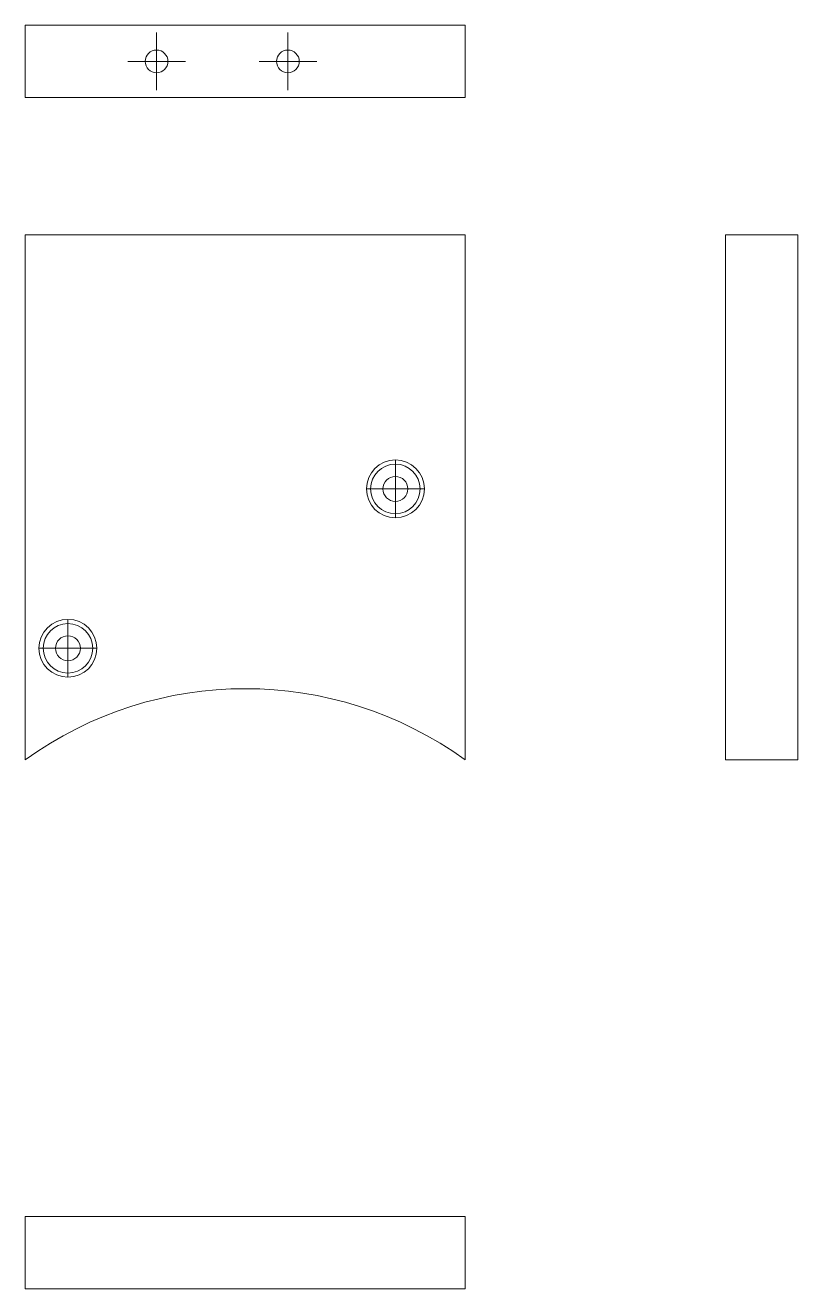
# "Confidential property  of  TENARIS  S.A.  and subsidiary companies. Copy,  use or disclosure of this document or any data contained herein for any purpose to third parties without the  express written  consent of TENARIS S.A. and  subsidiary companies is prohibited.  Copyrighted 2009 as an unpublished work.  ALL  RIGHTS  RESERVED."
# Model space of a CAD drawing. Header units: millimetres. Extents: x 289 to 1078, y 493 to 817.
# Drawn here: x 288.5 to 406.1, y 493.4 to 685.9 of the extents above.
import ezdxf

# ---------------------------------------------------------------- set-up
doc = ezdxf.new("R2010")
doc.units = ezdxf.units.MM

# ---------------------------------------------------------------- blocks, each defined once
blk = doc.blocks.new('SW_CENTERMARKSYMBOL_0')
at = {"color": 0, "linetype": 'Continuous', "lineweight": 0}
for p, q in [((0, 5), (0, 8.7973)), ((0, 0), (0, 5)), ((-5, 0), (-8.7973, 0)), ((0, 0), (-5, 0)), ((0, 0), (0, -5)), ((0, 0), (5, 0)), ((5, 0), (8.7973, 0)), ((0, -5), (0, -8.7973))]:
    blk.add_line(p, q, dxfattribs=at)
blk = doc.blocks.new('SW_CENTERMARKSYMBOL_1')
at = {"color": 0, "linetype": 'Continuous', "lineweight": 0}
for p, q in [((0, 5), (0, 8.7973)), ((0, 0), (0, 5)), ((-5, 0), (-8.7973, 0)), ((0, 0), (-5, 0)), ((0, 0), (0, -5)), ((0, 0), (5, 0)), ((5, 0), (8.7973, 0)), ((0, -5), (0, -8.7973))]:
    blk.add_line(p, q, dxfattribs=at)
blk = doc.blocks.new('SW_CENTERMARKSYMBOL_4')
at = {"color": 0, "linetype": 'Continuous', "lineweight": 0}
for p, q in [((0, 5), (0, 8.7973)), ((0, 0), (0, 5)), ((-5, 0), (-8.7973, 0)), ((0, 0), (-5, 0)), ((0, 0), (0, -5)), ((0, 0), (5, 0)), ((5, 0), (8.7973, 0)), ((0, -5), (0, -8.7973))]:
    blk.add_line(p, q, dxfattribs=at)
blk = doc.blocks.new('SW_CENTERMARKSYMBOL_5')
at = {"color": 0, "linetype": 'Continuous', "lineweight": 0}
for p, q in [((0, 5), (0, 8.7973)), ((0, 0), (0, 5)), ((-5, 0), (-8.7973, 0)), ((0, 0), (-5, 0)), ((0, 0), (0, -5)), ((0, 0), (5, 0)), ((5, 0), (8.7973, 0)), ((0, -5), (0, -8.7973))]:
    blk.add_line(p, q, dxfattribs=at)

msp = doc.modelspace()

# ---------------------------------------------------------------- linework, layer by layer
at = {"color": 7, "linetype": 'Continuous', "lineweight": 15}
for p, q in [((288.5, 685.86), (288.5, 674.86)), ((355.5, 685.86), (288.5, 685.86)), ((355.5, 685.86), (355.5, 674.86)), ((355.5, 674.86), (288.5, 674.86)), ((355.5, 653.96), (288.5, 653.96)), ((288.5, 653.96), (288.5, 573.96)), ((355.5, 573.96), (355.5, 653.96)), ((406.15, 653.96), (395.15, 653.96)), ((395.15, 573.96), (395.15, 653.96)), ((406.15, 573.96), (406.15, 653.96)), ((406.15, 573.96), (395.15, 573.96)), ((288.5, 493.41), (288.5, 504.41)), ((288.5, 504.41), (355.5, 504.41)), ((355.5, 493.41), (355.5, 504.41)), ((288.5, 493.41), (355.5, 493.41))]:
    msp.add_line(p, q, dxfattribs=at)
for centre, radius in [((308.5, 680.36), 1.73), ((328.5, 680.36), 1.73), ((344.87, 615.24), 4.41), ((344.87, 615.24), 3.77), ((344.87, 615.24), 1.9), ((295, 590.96), 4.41), ((295, 590.96), 3.77), ((295, 590.96), 1.9)]:
    msp.add_circle(centre, radius, dxfattribs=at)
msp.add_arc((322, 527.66), 57.15, 54.1138, 125.8862, dxfattribs=at)
at = {"color": 7, "linetype": 'Continuous'}
msp.add_point((295, 590.96), dxfattribs=at)

# ---------------------------------------------------------------- block references
at = {"color": 7, "linetype": 'Continuous', "lineweight": 0, "xscale": 0.5, "yscale": 0.5, "zscale": 0.5}
for name, p in [('SW_CENTERMARKSYMBOL_4', (308.5, 680.36)), ('SW_CENTERMARKSYMBOL_5', (328.5, 680.36)), ('SW_CENTERMARKSYMBOL_0', (344.87, 615.24)), ('SW_CENTERMARKSYMBOL_1', (295, 590.96))]:
    msp.add_blockref(name, p, dxfattribs=at)

doc.saveas('drawing.dxf')
